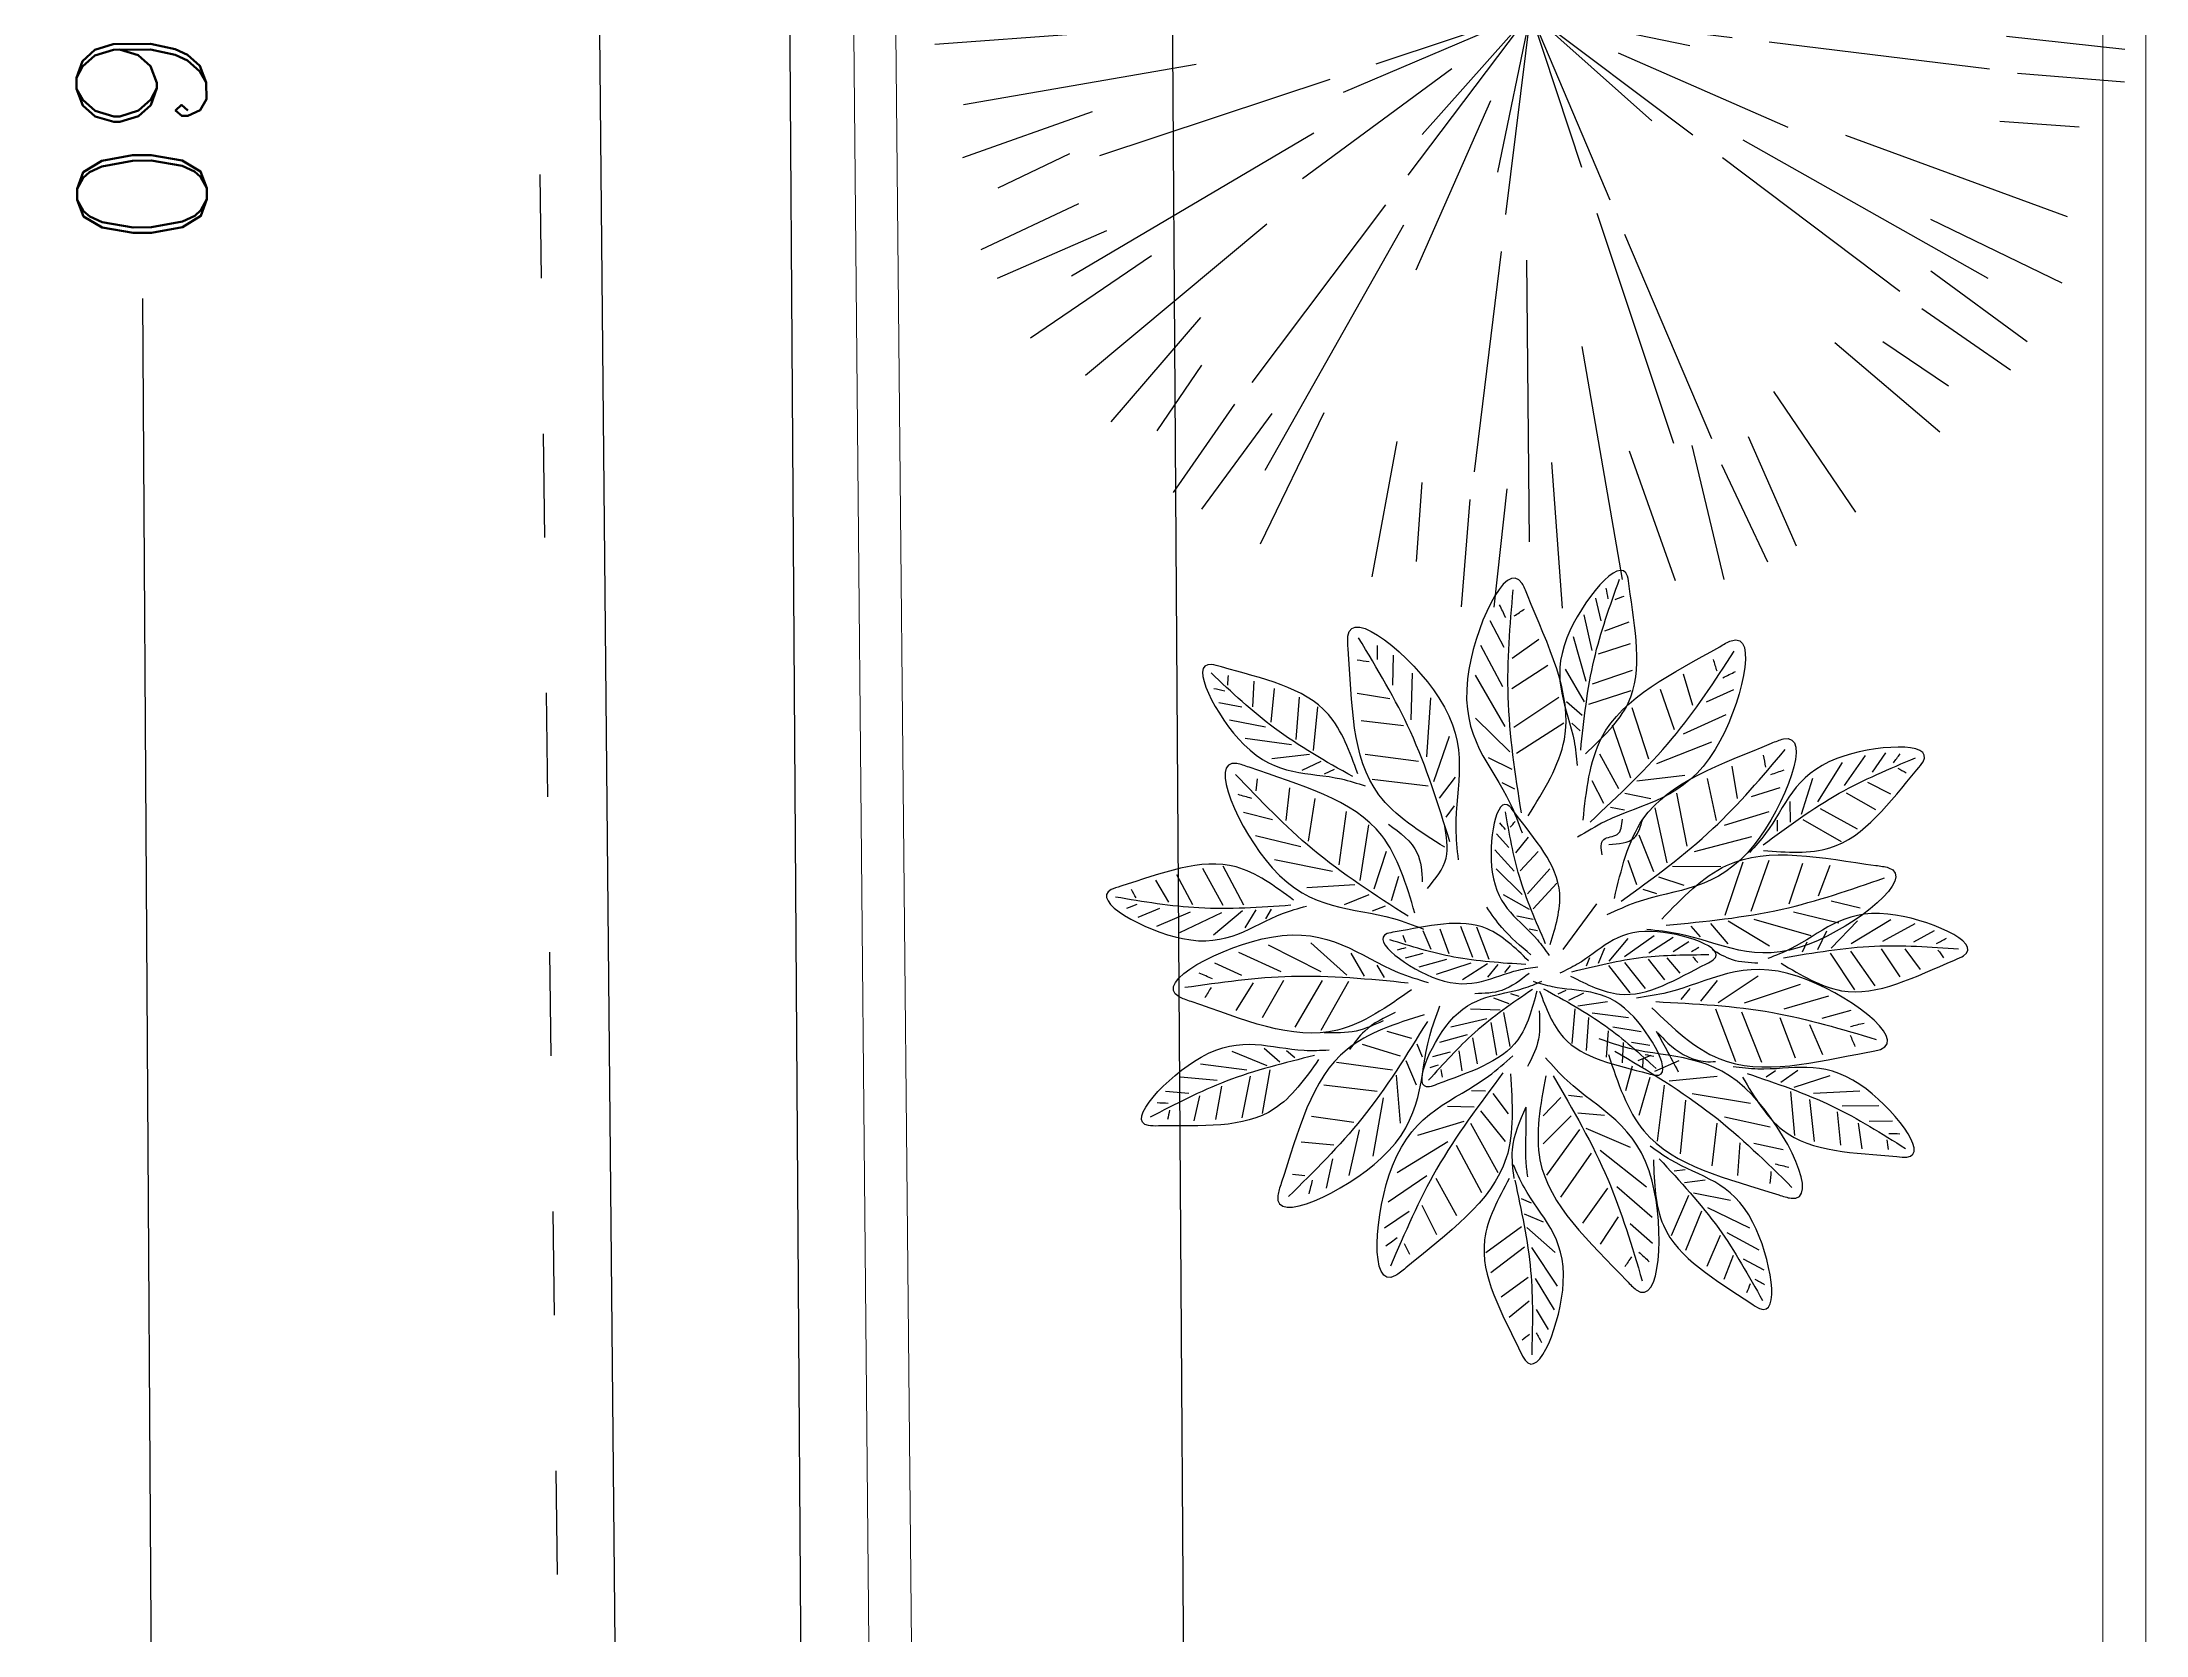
# Model space of a CAD drawing. Header units: metres. Extents: x -1655 to 449, y 40 to 361.
# Drawn here: x 190.439 to 192.871, y 53.79 to 55.633 of the extents above; entities that cross this region are included whole.
import ezdxf

# ---------------------------------------------------------------- set-up
doc = ezdxf.new("R2010")
doc.units = ezdxf.units.M
doc.header["$MEASUREMENT"] = 0
doc.linetypes.add('ACAD_ISO03W100', pattern=[30, 12, -18])
doc.layers.add('Layer5', color=31, linetype='Continuous', lineweight=9)
doc.layers.add('paisajismo', color=7, linetype='Continuous')
doc.styles.add('DIMPLAN', font='romanc.shx', dxfattribs={"height": 0.15})
doc.dimstyles.new('DIMPLAN', dxfattribs={"dimtxt": 0.009, "dimasz": 0.219, "dimexe": 0.2, "dimexo": 0.2, "dimgap": 0.05, "dimtad": 0, "dimzin": 0, "dimdsep": 46, "dimtxsty": 'DIMPLAN', "dimblk1": 'DOTSMALL', "dimblk2": 'DOTSMALL', "dimsah": 1, "dimcen": 0, "dimse1": 1, "dimse2": 1, "dimclrd": 1, "dimclre": 1, "dimclrt": 2, "dimadec": 0, "dimazin": 0, "dimtfac": 0.909091, "dimtofl": 0, "dimtmove": 1, "dimatfit": 3, "dimldrblk": 'DOTSMALL', "dimfxl": 0.2, "dimtolj": 1, "dimtzin": 0, "dimarcsym": 0})

# ---------------------------------------------------------------- blocks, each defined once
blk = doc.blocks.new('_DOTSMALL')
at = {"color": 0, "linetype": 'ByBlock', "const_width": 0.5}
blk.add_lwpolyline([(-0.0625, 0, 1), (0.0625, 0, 1)], format="xyb", close=True, dxfattribs=at)
blk = doc.blocks.new('*D80')
at = {"color": 1, "lineweight": -2, "ltscale": 0.1, "transparency": 16777216}
for p, q in [((191.6991, 62.7317), (191.74, 56.5734)), ((191.7928, 48.6317), (191.7444, 55.9162))]:
    blk.add_line(p, q, dxfattribs=at)
at = {"layer": 'DEFPOINTS', "color": 0, "ltscale": 0.1, "transparency": 16777216}
for p in [(191.2562, 62.7288), (191.6991, 62.7317), (191.3499, 48.6288)]:
    blk.add_point(p, dxfattribs=at)
at = {"color": 1, "lineweight": -2, "ltscale": 0.1, "transparency": 16777216, "xscale": 0.2189999999999999, "yscale": 0.2189999999999999, "zscale": 0.2189999999999999}
for p, rotation in [((191.6991, 62.7317), 90.38077452613686), ((191.7928, 48.6317), 270.3807745261369)]:
    blk.add_blockref('_DOTSMALL', p, dxfattribs=dict(at, rotation=rotation))
at = {"color": 2, "ltscale": 0.1, "transparency": 16777216, "insert": (191.7834, 56.2451), "char_height": 0.15, "attachment_point": 5, "rotation": 270.3808, "style": 'DIMPLAN'}
blk.add_mtext('\\A1;14.10', dxfattribs=at)
blk = doc.blocks.new('*D198')
at = {"color": 1, "lineweight": -2, "ltscale": 0.1, "transparency": 16777216}
for p, q in [((190.5072, 62.9764), (190.5509, 56.0153)), ((190.5988, 48.3756), (190.5551, 55.3367))]:
    blk.add_line(p, q, dxfattribs=at)
at = {"layer": 'DEFPOINTS', "color": 0, "ltscale": 0.1, "transparency": 16777216}
for p in [(191.011, 62.9795), (190.5988, 48.3756), (191.1027, 48.3788)]:
    blk.add_point(p, dxfattribs=at)
at = {"color": 1, "lineweight": -2, "ltscale": 0.1, "transparency": 16777216, "xscale": 0.2189999999999999, "yscale": 0.2189999999999999, "zscale": 0.2189999999999999}
for p, rotation in [((190.5072, 62.9764), 90.35965872328512), ((190.5988, 48.3756), 270.3596587232851)]:
    blk.add_blockref('_DOTSMALL', p, dxfattribs=dict(at, rotation=rotation))
at = {"color": 2, "ltscale": 0.1, "transparency": 16777216, "insert": (190.553, 55.676), "char_height": 0.15, "width": 0.6015, "attachment_point": 5, "rotation": 270.3597, "style": 'DIMPLAN'}
blk.add_mtext('\\A1;{\\C242;14.60}', dxfattribs=at)
blk = doc.blocks.new('derakht1')
at = {"layer": 'paisajismo', "color": 96}
for p, q in [((4591.5884, 2088.4111), (4591.5928, 2088.4647)), ((4591.5087, 2088.3866), (4591.4857, 2088.4516)), ((4591.5324, 2088.3346), (4591.5122, 2088.451)), ((4591.6249, 2088.382), (4591.6374, 2088.4497)), ((4591.6124, 2088.4025), (4591.6153, 2088.442)), ((4591.6194, 2088.3251), (4591.6601, 2088.436)), ((4591.442, 2088.4262), (4591.4539, 2088.3761)), ((4591.56, 2088.2914), (4591.5587, 2088.4322)), ((4591.4365, 2088.3571), (4591.3955, 2088.4175)), ((4591.4185, 2088.4243), (4591.4357, 2088.3757)), ((4591.453, 2088.4191), (4591.4703, 2088.3827)), ((4591.6873, 2088.3679), (4591.7226, 2088.416)), ((4591.7061, 2088.3634), (4591.7367, 2088.4076)), ((4591.5728, 2088.287), (4591.5863, 2088.3972)), ((4591.4524, 2088.2994), (4591.3767, 2088.3901)), ((4591.5795, 2088.2711), (4591.6039, 2088.3898)), ((4591.4058, 2088.3326), (4591.3534, 2088.3773)), ((4591.5111, 2088.2783), (4591.4677, 2088.3805)), ((4591.7226, 2088.3439), (4591.7448, 2088.3767)), ((4591.7231, 2088.3199), (4591.7679, 2088.3723)), ((4591.6305, 2088.2637), (4591.6973, 2088.3524)), ((4591.3624, 2088.3155), (4591.3181, 2088.3461)), ((4591.6899, 2088.2734), (4591.7807, 2088.3491)), ((4591.3578, 2088.2967), (4591.3098, 2088.332)), ((4591.6283, 2088.2466), (4591.7089, 2088.3372)), ((4591.3581, 2088.2709), (4591.2923, 2088.3027)), ((4591.4518, 2088.2311), (4591.3293, 2088.3003)), ((4591.5535, 2088.2157), (4591.5433, 2088.3078)), ((4591.6663, 2088.2279), (4591.7876, 2088.2994)), ((4591.7702, 2088.2765), (4591.8247, 2088.3005)), ((4591.5782, 2088.2116), (4591.6154, 2088.2964)), ((4591.5301, 2088.2069), (4591.4752, 2088.2815)), ((4591.7842, 2088.2632), (4591.8328, 2088.2862)), ((4591.5582, 2088.1676), (4591.5705, 2088.2685)), ((4591.5582, 2088.1676), (4591.5184, 2088.2611)), ((4591.6689, 2088.2147), (4591.7711, 2088.2581)), ((4591.5582, 2088.1676), (4591.5746, 2088.2474)), ((4591.5975, 2088.1957), (4591.6721, 2088.2506)), ((4591.5582, 2088.1676), (4591.5325, 2088.2449)), ((4591.6584, 2088.2009), (4591.7735, 2088.2391)), ((4591.5142, 2088.1876), (4591.4293, 2088.2248)), ((4591.5582, 2088.1676), (4591.477, 2088.2287)), ((4591.5582, 2088.1676), (4591.6123, 2088.2285)), ((4591.5582, 2088.1676), (4591.4973, 2088.2217)), ((4591.4547, 2088.1889), (4591.3359, 2088.2133)), ((4591.5582, 2088.1676), (4591.6517, 2088.2074)), ((4591.7252, 2088.1933), (4591.8416, 2088.2135)), ((4591.3137, 2088.1992), (4591.3729, 2088.1927)), ((4591.4387, 2088.1822), (4591.3285, 2088.1957)), ((4591.5582, 2088.1676), (4591.6355, 2088.1933)), ((4591.3201, 2088.1792), (4591.2609, 2088.1858)), ((4591.5582, 2088.1676), (4591.4784, 2088.184)), ((4591.7831, 2088.1782), (4591.856, 2088.1835)), ((4591.3191, 2088.1807), (4591.3728, 2088.1763)), ((4591.5582, 2088.1676), (4591.4573, 2088.1799)), ((4591.4343, 2088.1694), (4591.2936, 2088.1681)), ((4591.5582, 2088.1676), (4591.4646, 2088.1278)), ((4591.5582, 2088.1676), (4591.4809, 2088.1419)), ((4591.5582, 2088.1676), (4591.497, 2088.0864)), ((4591.5582, 2088.1676), (4591.5041, 2088.1067)), ((4591.5582, 2088.1676), (4591.5418, 2088.0878)), ((4591.5582, 2088.1676), (4591.5458, 2088.0667)), ((4591.5582, 2088.1676), (4591.6379, 2088.1512)), ((4591.5582, 2088.1676), (4591.6394, 2088.1065)), ((4591.5582, 2088.1676), (4591.619, 2088.1135)), ((4591.5582, 2088.1676), (4591.5979, 2088.074)), ((4591.5582, 2088.1676), (4591.5838, 2088.0903)), ((4591.5582, 2088.1676), (4591.6591, 2088.1553)), ((4591.682, 2088.1658), (4591.8227, 2088.1671)), ((4591.3332, 2088.157), (4591.2604, 2088.1517)), ((4591.6776, 2088.153), (4591.7878, 2088.1395)), ((4591.7962, 2088.1559), (4591.8555, 2088.1494)), ((4591.3911, 2088.1418), (4591.2747, 2088.1216)), ((4591.6021, 2088.1476), (4591.687, 2088.1104)), ((4591.4579, 2088.1343), (4591.3428, 2088.0961)), ((4591.5189, 2088.1395), (4591.4442, 2088.0846)), ((4591.8017, 2088.1374), (4591.8553, 2088.133)), ((4591.5382, 2088.1236), (4591.501, 2088.0388)), ((4591.3391, 2088.1181), (4591.2742, 2088.0951)), ((4591.793, 2088.1134), (4591.8326, 2088.1105)), ((4591.45, 2088.1073), (4591.3288, 2088.0358)), ((4591.6645, 2088.1041), (4591.787, 2088.0348)), ((4591.7157, 2088.1064), (4591.8266, 2088.0657)), ((4591.3277, 2088.0971), (4591.2919, 2088.0798)), ((4591.6543, 2088.0952), (4591.743, 2088.0284)), ((4591.3322, 2088.072), (4591.2835, 2088.049)), ((4591.4858, 2088.0715), (4591.419, 2087.9827)), ((4591.5915, 2088.0673), (4591.6297, 2087.9523)), ((4591.3462, 2088.0586), (4591.2916, 2088.0347)), ((4591.4264, 2088.0618), (4591.3357, 2087.9861)), ((4591.4947, 2088.0613), (4591.4254, 2087.9387)), ((4591.6052, 2088.0568), (4591.6487, 2087.9547)), ((4591.7583, 2088.0643), (4591.824, 2088.0325)), ((4591.3687, 2088.046), (4591.3082, 2088.0049)), ((4591.5436, 2088.0481), (4591.5301, 2087.9379)), ((4591.5563, 2088.0438), (4591.5576, 2087.903)), ((4591.7585, 2088.0385), (4591.8066, 2088.0032)), ((4591.3932, 2088.0152), (4591.3485, 2087.9629)), ((4591.754, 2088.0197), (4591.7982, 2087.989)), ((4591.5839, 2088.0006), (4591.6041, 2087.8841)), ((4591.7105, 2088.0026), (4591.7629, 2087.9579)), ((4591.7345, 2088.0032), (4591.7673, 2087.9809)), ((4591.3938, 2087.9913), (4591.3715, 2087.9585)), ((4591.6798, 2087.9781), (4591.7208, 2087.9177)), ((4591.4103, 2087.9718), (4591.3796, 2087.9276)), ((4591.429, 2087.9672), (4591.3938, 2087.9192)), ((4591.4549, 2087.9675), (4591.4231, 2087.9017)), ((4591.4915, 2087.9532), (4591.4789, 2087.8854)), ((4591.639, 2087.9511), (4591.655, 2087.8841)), ((4591.6671, 2087.9556), (4591.6911, 2087.901)), ((4591.5688, 2087.9427), (4591.5741, 2087.8698)), ((4591.6076, 2087.9485), (4591.6306, 2087.8836)), ((4591.6538, 2087.9416), (4591.6768, 2087.8929)), ((4591.5039, 2087.9327), (4591.5011, 2087.8931)), ((4591.528, 2087.9241), (4591.5236, 2087.8704)), ((4591.5465, 2087.9295), (4591.54, 2087.8703))]:
    blk.add_line(p, q, dxfattribs=at)
blk = doc.blocks.new('A$C67B00017')
at = {"layer": 'paisajismo', "color": 153}
for p, q in [((1.1802, 2.2536), (1.1497, 2.1975)), ((1.1314, 2.1742), (1.0748, 2.2156)), ((1.1993, 2.2009), (1.1514, 2.1132)), ((0.6616, 2.1404), (0.6613, 2.0766)), ((1.1316, 2.1091), (1.0553, 2.16)), ((1.2104, 2.1363), (1.1448, 2.0278)), ((1.586, 2.0726), (1.5541, 2.1351)), ((1.6653, 2.1215), (1.6129, 2.0852)), ((0.7033, 2.103), (0.7029, 2.0031)), ((1.1255, 2.0263), (1.0305, 2.0919)), ((1.5568, 2.0144), (1.5116, 2.0942)), ((1.6586, 2.0659), (1.5763, 2.0091)), ((0.6563, 2.0473), (0.5868, 2.0569)), ((0.7438, 2.0514), (0.7375, 1.9248)), ((0.9638, 2.0266), (0.9416, 1.9484)), ((1.1195, 1.9706), (1.0193, 2.0372)), ((1.2079, 2.0447), (1.1336, 1.9731)), ((1.2427, 2.0528), (1.2615, 1.9737)), ((1.5141, 1.9432), (1.4588, 2.0446)), ((0.6873, 1.9901), (0.596, 1.9987)), ((0.7851, 1.9696), (0.7535, 1.8714)), ((0.9254, 1.9142), (0.8435, 1.9498)), ((1.0022, 1.9664), (0.9674, 1.844)), ((1.1799, 1.9609), (1.1287, 1.9362)), ((1.2018, 1.9944), (1.2313, 1.8706)), ((1.2762, 1.9389), (1.3596, 1.971)), ((1.4836, 1.8962), (1.4241, 2.0009)), ((1.6394, 2.0032), (1.5319, 1.9359)), ((0.7212, 1.9143), (0.6064, 1.927)), ((1.15, 1.9075), (1.1228, 1.894)), ((1.1665, 1.9187), (1.211, 1.7635)), ((1.2542, 1.859), (1.365, 1.8961)), ((1.5959, 1.9225), (1.4973, 1.8921)), ((0.5838, 1.8422), (0.6008, 1.7627)), ((0.7424, 1.8625), (0.6225, 1.8736)), ((0.8001, 1.8826), (0.7668, 1.8365)), ((0.9439, 1.8334), (0.8348, 1.8753)), ((1.0341, 1.8893), (0.983, 1.7361)), ((1.5332, 1.8604), (1.4763, 1.8613)), ((0.2557, 1.7905), (0.286, 1.7343)), ((0.3102, 1.7777), (0.3576, 1.6897)), ((0.6459, 1.807), (0.6723, 1.6825)), ((0.7991, 1.8213), (0.7816, 1.7966)), ((0.9594, 1.7289), (0.823, 1.7838)), ((1.139, 1.8053), (1.2065, 1.6927)), ((1.2342, 1.7553), (1.3728, 1.8041)), ((1.4823, 1.8261), (1.4521, 1.8264)), ((1.5052, 1.8038), (1.4677, 1.6822)), ((1.5701, 1.8333), (1.5461, 1.7557)), ((0.3704, 1.7517), (0.4255, 1.6375)), ((0.6024, 1.7249), (0.5134, 1.7181)), ((0.7102, 1.7537), (0.7366, 1.5944)), ((1.0567, 1.7748), (0.9844, 1.6652)), ((1.223, 1.6848), (1.3684, 1.7333)), ((1.4363, 1.7566), (1.3957, 1.6003)), ((0.2956, 1.7062), (0.23, 1.6814)), ((0.3502, 1.6708), (0.2659, 1.6347)), ((0.4458, 1.6996), (0.4652, 1.5983)), ((0.6565, 1.6621), (0.5405, 1.6481)), ((0.7836, 1.663), (0.771, 1.5323)), ((0.9676, 1.6581), (0.8244, 1.7128)), ((1.0453, 1.663), (0.9887, 1.6179)), ((1.1455, 1.6931), (1.2002, 1.6456)), ((1.355, 1.6728), (1.3559, 1.5415)), ((1.5411, 1.7182), (1.6292, 1.7034)), ((1.7691, 1.6861), (1.7168, 1.5701)), ((1.8373, 1.7073), (1.8038, 1.6332)), ((0.4162, 1.6205), (0.3094, 1.5767)), ((0.5007, 1.6304), (0.4935, 1.574)), ((1.1645, 1.6174), (1.1934, 1.5919)), ((1.4816, 1.6606), (1.5958, 1.6362)), ((1.695, 1.6477), (1.6353, 1.4977)), ((0.4596, 1.5851), (0.349, 1.5375)), ((0.5291, 1.5761), (0.5255, 1.546)), ((0.7191, 1.577), (0.5729, 1.5617)), ((0.8259, 1.5588), (0.7969, 1.4925)), ((1.0231, 1.5881), (0.9931, 1.5639)), ((1.1072, 1.5258), (1.0651, 1.5616)), ((1.1501, 1.5854), (1.1229, 1.5431)), ((1.3036, 1.5729), (1.3265, 1.5043)), ((1.4115, 1.5814), (1.5558, 1.553)), ((1.6039, 1.5747), (1.5885, 1.4443)), ((1.7942, 1.5967), (1.8797, 1.5711)), ((0.7595, 1.5182), (0.6073, 1.4996)), ((1.1036, 1.4747), (1.0466, 1.519)), ((1.167, 1.4916), (1.1093, 1.4101)), ((1.162, 1.5429), (1.1194, 1.4768)), ((1.2814, 1.4981), (1.2933, 1.4614)), ((1.3414, 1.4901), (1.4415, 1.4508)), ((1.3661, 1.5265), (1.5159, 1.4943)), ((1.7279, 1.5469), (1.8383, 1.5085)), ((0.3283, 1.4869), (0.3816, 1.4255)), ((0.3997, 1.486), (0.483, 1.3898)), ((0.4817, 1.4705), (0.5818, 1.3438)), ((0.7808, 1.4797), (0.6776, 1.4496)), ((0.8412, 1.4823), (0.8261, 1.4469)), ((0.8677, 1.4794), (0.8762, 1.4298)), ((0.9051, 1.4561), (0.9184, 1.3785)), ((1.0941, 1.4101), (1.0232, 1.467)), ((1.3063, 1.4444), (1.3718, 1.4204)), ((1.5405, 1.482), (1.5547, 1.411)), ((1.6486, 1.477), (1.7883, 1.431)), ((0.4013, 1.3932), (0.3266, 1.3442)), ((0.5898, 1.4266), (0.6419, 1.3061)), ((0.8116, 1.4311), (0.7442, 1.4131)), ((0.8763, 1.4065), (0.8211, 1.4045)), ((0.9435, 1.4216), (0.9559, 1.3226)), ((1.0862, 1.3667), (1.0113, 1.4248)), ((1.1598, 1.4198), (1.0974, 1.3679)), ((1.5092, 1.4104), (1.5165, 1.3726)), ((1.5677, 1.3951), (1.6622, 1.3437)), ((1.5967, 1.4281), (1.7414, 1.3776)), ((1.7986, 1.3136), (1.8356, 1.4282)), ((1.8539, 1.3229), (1.8912, 1.4322)), ((1.9352, 1.3395), (1.9635, 1.4268)), ((1.9978, 1.3573), (2.0223, 1.423)), ((0.479, 1.3644), (0.3842, 1.2961)), ((0.5749, 1.3201), (0.4543, 1.2361)), ((0.6772, 1.3558), (0.6838, 1.2838)), ((0.9081, 1.3664), (0.8362, 1.3606)), ((0.9867, 1.3638), (0.9756, 1.2834)), ((1.133, 1.3557), (1.0915, 1.3392)), ((1.5273, 1.3541), (1.5893, 1.3222)), ((2.0419, 1.2993), (1.9445, 1.3215)), ((2.0875, 1.3319), (2.0252, 1.346)), ((0.6387, 1.2881), (0.5145, 1.1983)), ((0.6759, 1.2648), (0.6001, 1.1885)), ((0.7276, 1.2962), (0.7314, 1.2579)), ((0.9447, 1.3123), (0.854, 1.3064)), ((0.9681, 1.2749), (0.8737, 1.2672)), ((1.0102, 1.2984), (0.9906, 1.2582)), ((1.1065, 1.3154), (1.0844, 1.3065)), ((1.7461, 1.2672), (1.7258, 1.2897)), ((1.8057, 1.2529), (1.768, 1.2954)), ((1.8938, 1.2486), (1.8049, 1.3008)), ((1.9827, 1.271), (1.8605, 1.3048)), ((0.0938, 1.2034), (0.1485, 1.1704)), ((0.1473, 1.2201), (0.2329, 1.1683)), ((0.2124, 1.2283), (0.3179, 1.1578)), ((0.3038, 1.2217), (0.3719, 1.1442)), ((0.7264, 1.2371), (0.6761, 1.1888)), ((1.0177, 1.2507), (1.0075, 1.2292)), ((1.2402, 1.1619), (1.3102, 1.2258)), ((1.6645, 1.116), (1.7475, 1.2449)), ((1.7355, 1.1094), (1.8172, 1.2316)), ((0.171, 1.1511), (0.1271, 1.0964)), ((0.236, 1.1483), (0.1818, 1.0744)), ((0.3862, 1.1899), (0.4086, 1.1377)), ((0.4383, 1.1576), (0.4505, 1.1299)), ((1.1862, 1.1506), (1.1811, 1.1739)), ((1.2213, 1.1176), (1.2122, 1.1614)), ((1.2799, 1.0803), (1.2395, 1.1506)), ((1.3436, 1.1263), (1.397, 1.1749)), ((1.3934, 1.1141), (1.4358, 1.1494)), ((1.841, 1.1032), (1.9044, 1.2013)), ((1.9239, 1.1046), (1.9756, 1.1774)), ((0.3185, 1.1385), (0.2487, 1.0465)), ((0.3738, 1.13), (0.3028, 1.0329)), ((0.7373, 1.0519), (0.6817, 1.094)), ((0.9583, 1.0813), (0.8651, 1.0985)), ((0.9977, 1.0537), (0.9823, 1.0957)), ((1.0101, 1.1003), (1.0021, 1.1227)), ((1.0674, 1.0845), (1.0858, 1.0996)), ((1.4009, 1.0572), (1.343, 1.1104)), ((1.4448, 1.0617), (1.4077, 1.0956)), ((1.5847, 1.0761), (1.5671, 1.1105)), ((1.6533, 1.039), (1.6209, 1.1037)), ((1.7604, 1.0049), (1.668, 1.0982)), ((0.6561, 0.991), (0.5223, 1.0656)), ((0.6904, 1.0185), (0.6062, 1.0854)), ((0.7454, 0.9933), (0.7447, 1.0319)), ((0.9311, 1.0465), (0.8415, 1.0615)), ((0.9189, 0.9379), (0.9412, 1.0351)), ((0.9677, 0.991), (0.9648, 1.0721)), ((1.0477, 0.9689), (1.0918, 1.0371)), ((1.0541, 1.0381), (1.0888, 1.0663)), ((1.1021, 1.0416), (1.1909, 1.0086)), ((1.8771, 1.0033), (1.7377, 1.0849)), ((1.9592, 1.0187), (1.8466, 1.078)), ((2.0259, 1.0439), (1.9539, 1.0817)), ((0.5966, 0.9517), (0.467, 1.0211)), ((0.7023, 0.9282), (0.7005, 1.0006)), ((0.8893, 0.9964), (0.8183, 1.0095)), ((0.8772, 0.9075), (0.8982, 0.9833)), ((1.0623, 0.8983), (1.093, 0.9932)), ((1.1076, 0.9978), (1.1922, 0.9648)), ((0.5065, 0.8965), (0.4044, 0.9533)), ((0.5216, 0.7915), (0.6062, 0.929)), ((0.6239, 0.8477), (0.6615, 0.9735)), ((0.8535, 0.9597), (0.7988, 0.9673)), ((0.8376, 0.8881), (0.8511, 0.9365)), ((1.0825, 0.8508), (1.1033, 0.9266)), ((1.1178, 0.9333), (1.1854, 0.9081)), ((1.5213, 0.9464), (1.4903, 0.9234)), ((1.5993, 0.9494), (1.5416, 0.9057)), ((1.7104, 0.9326), (1.5863, 0.8898)), ((0.4327, 0.8588), (0.3528, 0.8987)), ((0.442, 0.7664), (0.5134, 0.8717)), ((0.8359, 0.8605), (0.8716, 0.8458)), ((1.1066, 0.8139), (1.1199, 0.8623)), ((1.1297, 0.8835), (1.1805, 0.862)), ((1.5752, 0.8753), (1.5927, 0.723)), ((1.8158, 0.8824), (1.6547, 0.8708)), ((0.3712, 0.7572), (0.4169, 0.8244)), ((0.7596, 0.8442), (0.8263, 0.8161)), ((0.8875, 0.8316), (0.9064, 0.7645)), ((1.6419, 0.8498), (1.6612, 0.7041)), ((1.7393, 0.8088), (1.7528, 0.6928)), ((1.8826, 0.8323), (1.7554, 0.8289)), ((0.5663, 0.7259), (0.7253, 0.7544)), ((0.656, 0.8006), (0.7869, 0.7896)), ((0.8012, 0.7783), (0.8218, 0.6265)), ((0.8393, 0.8001), (0.8708, 0.6973)), ((1.0869, 0.736), (1.0536, 0.7555)), ((1.2349, 0.7238), (1.2489, 0.7598)), ((1.2629, 0.776), (1.3296, 0.7961)), ((1.2952, 0.7284), (1.3974, 0.7618)), ((1.813, 0.7709), (1.8271, 0.6827)), ((1.9313, 0.7803), (1.85, 0.7782)), ((0.5139, 0.6609), (0.6381, 0.689)), ((0.7429, 0.7372), (0.7601, 0.5912)), ((1.12, 0.6653), (1.0573, 0.7014)), ((1.2527, 0.6478), (1.2795, 0.7151)), ((1.3178, 0.6906), (1.4692, 0.7141)), ((0.6586, 0.6735), (0.6742, 0.5577)), ((1.0425, 0.6585), (0.909, 0.5831)), ((1.1479, 0.5564), (1.0601, 0.654)), ((1.2982, 0.5451), (1.3067, 0.6761)), ((1.36, 0.6331), (1.5056, 0.6531)), ((0.4796, 0.5984), (0.5588, 0.6164)), ((0.5966, 0.6185), (0.6046, 0.5296)), ((1.045, 0.5873), (0.9183, 0.5127)), ((1.1427, 0.4398), (1.0693, 0.5836)), ((1.3746, 0.4568), (1.3431, 0.6152)), ((1.6081, 0.5931), (1.6207, 0.6206)), ((1.6187, 0.5327), (1.6427, 0.5842)), ((1.6716, 0.5633), (1.7914, 0.575)), ((1.4406, 0.4056), (1.4102, 0.5292)), ((1.4253, 0.5501), (1.5408, 0.5678)), ((1.6498, 0.4501), (1.6623, 0.5525)), ((1.7021, 0.5164), (1.8172, 0.5255)), ((0.8605, 0.4289), (0.8235, 0.472)), ((0.8544, 0.4899), (0.8349, 0.513)), ((1.0451, 0.4816), (0.9435, 0.424)), ((1.1226, 0.3588), (1.0699, 0.4746)), ((1.4814, 0.4891), (1.5702, 0.4987)), ((1.7057, 0.3775), (1.6881, 0.5031)), ((0.8013, 0.4442), (0.6827, 0.4232)), ((0.8527, 0.341), (0.8131, 0.4362)), ((1.189, 0.3771), (1.2375, 0.4068)), ((1.2136, 0.4333), (1.2393, 0.4493)), ((1.5037, 0.3725), (1.4842, 0.4514)), ((1.7552, 0.3344), (1.7368, 0.4326)), ((1.7496, 0.4483), (1.841, 0.4571)), ((1.7909, 0.398), (1.861, 0.4016)), ((0.7845, 0.3907), (0.6712, 0.3686)), ((0.8184, 0.256), (0.8016, 0.3817)), ((1.0389, 0.399), (0.9632, 0.3516)), ((1.0936, 0.2936), (1.06, 0.3676)), ((1.1694, 0.2911), (1.2363, 0.3696)), ((1.2501, 0.3735), (1.3564, 0.3171)), ((1.8032, 0.3055), (1.7914, 0.3683)), ((0.757, 0.3124), (0.6667, 0.2963)), ((0.7823, 0.2012), (0.7735, 0.3007)), ((1.1759, 0.1996), (1.2306, 0.3141)), ((1.2496, 0.3175), (1.3506, 0.2616)), ((0.7308, 0.2528), (0.6624, 0.2375)), ((1.2517, 0.2345), (1.3327, 0.1914)), ((0.7438, 0.1605), (0.7383, 0.2241)), ((1.1934, 0.1364), (1.2324, 0.2285)), ((1.2176, 0.0859), (1.2424, 0.1447)), ((1.2583, 0.1697), (1.3187, 0.1341))]:
    blk.add_line(p, q, dxfattribs=at)
at = {"layer": 'paisajismo', "color": 210}
blk.add_line((1.1292, 1.243), (1.2539, 1.3353), dxfattribs=at)
at = {"layer": 'paisajismo', "color": 253}
for p, q in [((1.2816, 1.1467), (1.3497, 1.2068)), ((1.3494, 1.061), (1.2791, 1.1317))]:
    blk.add_line(p, q, dxfattribs=at)
at = {"layer": 'paisajismo', "color": 153}
for points in [[(1.0922, 1.8372), (1.0174, 2.0015), (1.1009, 2.3094), (1.1127, 2.3341), (1.2263, 2.128), (1.1313, 1.863), (1.105, 1.8007)], [(1.107, 1.8431), (1.1388, 2.0913), (1.1316, 2.3205)], [(0.7816, 1.732), (0.6378, 1.8412), (0.5652, 2.1519), (0.564, 2.1792), (0.7617, 2.0516), (0.8038, 1.7733), (0.8102, 1.706)], [(1.1282, 2.2643), (1.1069, 2.2795)], [(1.1464, 2.2606), (1.1601, 2.2876)], [(1.3991, 1.7894), (1.4064, 1.9698), (1.6196, 2.2071), (1.6413, 2.2238), (1.6498, 1.9886), (1.4457, 1.7948), (1.3941, 1.7511)], [(0.9709, 1.4847), (0.8322, 1.6678), (0.8496, 2.0736), (0.8574, 2.1076), (1.0562, 1.8834), (1.0124, 1.5277), (0.9971, 1.4429)], [(1.2121, 1.5118), (1.3587, 1.6887), (1.3588, 2.0949), (1.3525, 2.1292), (1.1442, 1.9138), (1.1726, 1.5566), (1.1841, 1.4712)], [(1.4149, 1.788), (1.5553, 1.9953), (1.652, 2.2032)], [(1.6237, 2.1545), (1.6115, 2.1777)], [(0.6107, 2.1251), (0.5847, 2.1284)], [(0.7918, 1.7442), (0.7021, 1.9779), (0.587, 2.1762)], [(0.6285, 2.1305), (0.6277, 2.1607)], [(1.6383, 2.143), (1.6626, 2.1609)], [(0.9876, 1.4962), (0.9578, 1.8134), (0.8846, 2.096)], [(0.9198, 2.0257), (0.9293, 2.0631)], [(1.1959, 1.524), (1.2395, 1.8396), (1.3248, 2.1188)], [(0.8962, 2.0252), (0.8655, 2.0382)], [(0.8435, 1.3665), (0.6352, 1.4635), (0.4609, 1.8304), (0.4519, 1.864), (0.7324, 1.7588), (0.86, 1.4239), (0.8862, 1.3418)], [(1.2687, 1.3829), (1.4849, 1.4608), (1.6915, 1.8105), (1.7035, 1.8432), (1.4146, 1.7636), (1.2575, 1.4416), (1.224, 1.3622)], [(0.5565, 1.4893), (0.378, 1.5164), (0.1656, 1.7545), (0.1514, 1.7778), (0.3861, 1.7604), (0.5562, 1.5362), (0.594, 1.4801)], [(0.8529, 1.3844), (0.6782, 1.6509), (0.4814, 1.8666)], [(0.5454, 1.8208), (0.5362, 1.8583)], [(1.261, 1.4017), (1.459, 1.6514), (1.6744, 1.8484)], [(1.6065, 1.8086), (1.619, 1.8451)], [(0.5596, 1.5049), (0.369, 1.6672), (0.1731, 1.7863)], [(0.2314, 1.7659), (0.2162, 1.7921)], [(0.5247, 1.8094), (0.4915, 1.8064)], [(1.4823, 1.2977), (1.7065, 1.3482), (1.9549, 1.6697), (1.9708, 1.7006), (1.6743, 1.6574), (1.4784, 1.3574), (1.4354, 1.2827)], [(1.6261, 1.7953), (1.6589, 1.7895)], [(0.2183, 1.7527), (0.1939, 1.7432)], [(1.477, 1.3173), (1.7044, 1.5405), (1.9426, 1.7094)], [(1.8703, 1.6783), (1.8872, 1.7129)], [(1.8881, 1.6627), (1.9199, 1.6528)], [(1.069, 1.2674), (1.1083, 1.4604), (1.1157, 1.6406)], [(1.1098, 1.5967), (1.094, 1.6099)], [(1.1239, 1.5927), (1.1362, 1.6132)], [(0.7856, 1.1959), (0.5563, 1.1802), (0.2264, 1.4171), (0.2023, 1.4422), (0.4987, 1.4857), (0.7723, 1.2542), (0.8348, 1.195)], [(1.0225, 1.19), (0.9212, 1.3589), (0.805, 1.497)], [(0.8434, 1.4672), (0.8387, 1.4905)], [(0.7851, 1.2162), (0.5033, 1.3651), (0.2268, 1.4587)], [(0.305, 1.4496), (0.2789, 1.478)], [(0.8304, 1.4606), (0.8098, 1.4596)], [(1.6628, 1.3038), (1.8007, 1.4203), (2.1197, 1.4234), (2.1466, 1.4187), (1.979, 1.2535), (1.6982, 1.2731), (1.6311, 1.2815)], [(0.2924, 1.4296), (0.2647, 1.411)], [(1.6725, 1.2912), (1.9201, 1.3277), (2.1387, 1.3968)], [(2.0837, 1.3848), (2.0925, 1.4095)], [(2.085, 1.3663), (2.1147, 1.3605)], [(1.4941, 1.1484), (1.7019, 1.2466), (2.0955, 1.146), (2.1271, 1.1314), (1.8668, 0.983), (1.5277, 1.099), (1.4479, 1.1314)], [(0.5059, 1.0967), (0.3384, 1.0294), (0.0345, 1.1266), (0.0104, 1.1396), (0.2215, 1.2438), (0.4819, 1.137), (0.5429, 1.1079)], [(1.1435, 1.2082), (1.2832, 1.234), (1.5024, 1.1117), (1.519, 1.098), (1.34, 1.0504), (1.1558, 1.1733), (1.1132, 1.2053)], [(0.5007, 1.1117), (0.2541, 1.1548), (0.0248, 1.1578)], [(0.0854, 1.1699), (0.059, 1.1848)], [(0.0808, 1.1519), (0.0647, 1.1313)], [(1.0159, 1.1717), (0.8837, 1.1198), (0.7622, 0.9001), (0.7554, 0.8797), (0.9324, 0.9339), (1.0239, 1.1356), (1.0431, 1.1852)], [(1.021, 1.1602), (0.9031, 1.0025), (0.7734, 0.877)], [(1.099, 1.1487), (1.1859, 1.0364), (1.1775, 0.7854), (1.1728, 0.7644), (1.0487, 0.9018), (1.0736, 1.1219), (1.0826, 1.1744)], [(1.1452, 1.1957), (1.3287, 1.1242), (1.5051, 1.0861)], [(0.7912, 1.0997), (0.5617, 1.0885), (0.2618, 0.8145), (0.2408, 0.7868), (0.5403, 0.7784), (0.7848, 1.0403), (0.84, 1.1065)], [(1.0887, 1.1415), (1.1091, 0.9456), (1.156, 0.7714)], [(1.4628, 1.0994), (1.4785, 1.1128)], [(1.5019, 1.1297), (1.8186, 1.0937), (2.1102, 1.1071)], [(2.0385, 1.1104), (2.0575, 1.1378)], [(0.7931, 1.0795), (0.5308, 0.8987), (0.2671, 0.7733)], [(1.4565, 1.0862), (1.4745, 1.0706)], [(2.0341, 1.0871), (2.0687, 1.0702)], [(1.4081, 0.9215), (1.5511, 0.7417), (1.9486, 0.658), (1.9834, 0.6571), (1.8155, 0.9052), (1.4601, 0.951), (1.3742, 0.9572)], [(1.4234, 0.9349), (1.7233, 0.8273), (1.979, 0.6863)], [(0.9517, 0.8644), (0.8575, 0.6548), (0.493, 0.4756), (0.4594, 0.4662), (0.561, 0.7481), (0.8941, 0.8801), (0.9758, 0.9073)], [(0.9337, 0.8735), (0.6695, 0.6953), (0.4565, 0.4956)], [(0.8023, 0.9106), (0.782, 0.9137)], [(0.8147, 0.9027), (0.8076, 0.88)], [(1.0199, 0.8305), (0.91, 0.6287), (0.9877, 0.23), (1.0005, 0.1976), (1.1636, 0.449), (1.0673, 0.7941), (1.0396, 0.8757)], [(1.2289, 0.8395), (1.4402, 0.7493), (1.6262, 0.3882), (1.6363, 0.3548), (1.3525, 0.451), (1.2142, 0.7816), (1.1855, 0.8628)], [(0.3288, 0.8099), (0.2992, 0.8252)], [(1.0382, 0.8216), (1.0559, 0.5035), (1.0257, 0.2131)], [(1.1338, 0.8147), (1.1282, 0.7915)], [(1.1484, 0.8151), (1.1675, 0.8073)], [(1.2201, 0.8213), (1.4033, 0.5605), (1.6069, 0.3514)], [(0.3437, 0.7915), (0.321, 0.7603)], [(1.6086, 0.6841), (1.7702, 0.6039), (1.9, 0.3124), (1.9064, 0.2858), (1.6881, 0.3739), (1.5945, 0.6393), (1.5756, 0.7043)], [(1.9133, 0.7151), (1.9182, 0.6821)], [(1.9196, 0.7379), (1.9581, 0.7377)], [(1.6008, 0.6702), (1.7328, 0.4575), (1.8832, 0.2844)], [(0.8295, 0.5774), (0.6953, 0.4567), (0.6487, 0.1411), (0.6497, 0.1137), (0.8362, 0.2573), (0.8551, 0.5381), (0.8559, 0.6057)], [(0.5014, 0.5602), (0.4641, 0.5506)], [(0.5131, 0.5397), (0.5165, 0.5065)], [(0.8407, 0.5661), (0.7707, 0.3258), (0.6724, 0.1186)], [(1.2641, 0.509), (1.3547, 0.3528), (1.302, 0.0382), (1.2927, 0.0125), (1.1593, 0.2064), (1.2277, 0.4794), (1.2478, 0.544)], [(1.25, 0.5016), (1.2428, 0.2514), (1.2726, 0.0241)], [(1.5618, 0.4071), (1.5949, 0.4111)], [(1.5415, 0.395), (1.5518, 0.3579)], [(1.05, 0.2879), (1.0649, 0.2523)], [(1.0265, 0.2848), (0.9981, 0.2675)], [(0.6918, 0.1715), (0.6662, 0.1661)], [(0.71, 0.1676), (0.7117, 0.1374)], [(1.2519, 0.0823), (1.241, 0.0541)], [(1.2704, 0.0804), (1.2931, 0.0673)]]:
    blk.add_spline(points, degree=3, dxfattribs=at)
at = {"layer": 'paisajismo', "color": 210}
for points in [[(1.0922, 1.7739), (1.1015, 1.7047), (1.1292, 1.6493)], [(0.9029, 1.5015), (0.8659, 1.5385), (0.8243, 1.6308), (0.8243, 1.6585)], [(0.9075, 1.4969), (0.8567, 1.5246), (0.7966, 1.5569)], [(1.4156, 1.3677), (1.4341, 1.4369), (1.4849, 1.46)], [(1.3879, 1.3492), (1.4294, 1.3538), (1.4433, 1.3907), (1.4849, 1.4046)], [(0.6996, 1.1414), (0.6257, 1.1414), (0.5518, 1.1414), (0.5102, 1.1461)], [(1.0645, 1.1507), (1.0183, 1.0768), (1.0091, 1.0029)], [(1.1153, 1.1553), (1.1892, 1.0768), (1.2447, 1.0353)], [(0.6996, 1.1414), (0.5841, 1.1045), (0.5056, 1.1091)], [(1.2955, 0.8737), (1.3786, 0.9245), (1.471, 0.9198)], [(1.471, 0.7675), (1.3925, 0.846), (1.314, 0.8598)], [(0.9583, 0.786), (0.9075, 0.7029), (0.8567, 0.6613)], [(0.9352, 0.7536), (0.9075, 0.6798), (0.9029, 0.5921)]]:
    blk.add_spline(points, degree=3, dxfattribs=at)
at = {"layer": 'paisajismo', "color": 123}
for points in [[(1.0571, 1.2636), (1.0078, 1.3968), (1.091, 1.6337), (1.1017, 1.6524), (1.179, 1.4841), (1.0893, 1.2816), (1.0651, 1.2342)], [(1.0163, 1.1792), (0.89, 1.2442), (0.7915, 1.4751), (0.7868, 1.4961), (0.9574, 1.4242), (1.0279, 1.2142), (1.042, 1.1629)]]:
    blk.add_spline(points, degree=3, dxfattribs=at)
at = {"layer": 'paisajismo', "color": 210, "end_tangent": (0.950778, -0.309872)}
blk.add_spline([(0.9629, 1.1784), (0.8751, 1.1738), (0.8105, 1.1461)], degree=3, dxfattribs=at)
at = {"layer": 'paisajismo', "color": 253}
for points in [[(1.8338, 0.3215), (1.8403, 0.2919)], [(1.8503, 0.3301), (1.8764, 0.3318)]]:
    blk.add_spline(points, degree=3, dxfattribs=at)

msp = doc.modelspace()

# ---------------------------------------------------------------- linework, layer by layer
at = {"color": 64, "linetype": 'ACAD_ISO03W100', "ltscale": 0.01}
msp.add_line((190.921, 62.9795), (191.1027, 48.3788), dxfattribs=at)
for p, q in [((191.0137, 62.9288), (191.1521, 48.4288)), ((191.2562, 62.7288), (191.3499, 48.6288))]:
    msp.add_line(p, q)
at = {"layer": 'Layer5'}
for p, q in [((191.3124, 62.6578), (191.4054, 52.6287)), ((192.8714, 62.6578), (192.8714, 52.6287)), ((191.3571, 62.617), (191.456, 52.5787)), ((192.8214, 62.617), (192.8214, 52.5787))]:
    msp.add_line(p, q, dxfattribs=at)

# ---------------------------------------------------------------- block references
at = {"xscale": 2.312637823219937, "yscale": 2.312637823219937, "zscale": 2.312637823219937}
msp.add_blockref('derakht1', (-10426.4515, -4773.5083), dxfattribs=at)
at = {"color": 1, "xscale": -0.4245304794960189, "yscale": 0.4245304794960189, "zscale": 0.4245304794960189, "rotation": 270}
msp.add_blockref('A$C67B00017', (191.6697, 54.1038), dxfattribs=at)

# ---------------------------------------------------------------- dimensions: what is measured, and where the dimension line sits
at = {"color": 242, "ltscale": 0.1, "true_color": 0xcd2027}
dim = msp.add_aligned_dim(p1=(191.011, 62.9795), p2=(191.1027, 48.3788), distance=-0.5038, text='{\\C242;<>}', dimstyle='DIMPLAN', override={"dimfxl": 0.1, "dimfxlon": 1, "dimarcsym": 1}, dxfattribs=at)
dim.commit()
dim.dimension.update_dxf_attribs({"geometry": '*D198', "text_midpoint": (190.553, 55.676)})
at = {"ltscale": 0.1}
dim = msp.add_linear_dim(base=(191.6991, 62.7317), p1=(191.3499, 48.6288), p2=(191.2562, 62.7288), angle=90.3808, dimstyle='DIMPLAN', override={"dimfxl": 0.1, "dimfxlon": 1, "dimarcsym": 1}, dxfattribs=at)
dim.commit()
dim.dimension.update_dxf_attribs({"geometry": '*D80', "text_midpoint": (191.7834, 56.2451), "dimtype": 161})

doc.saveas('drawing.dxf')
